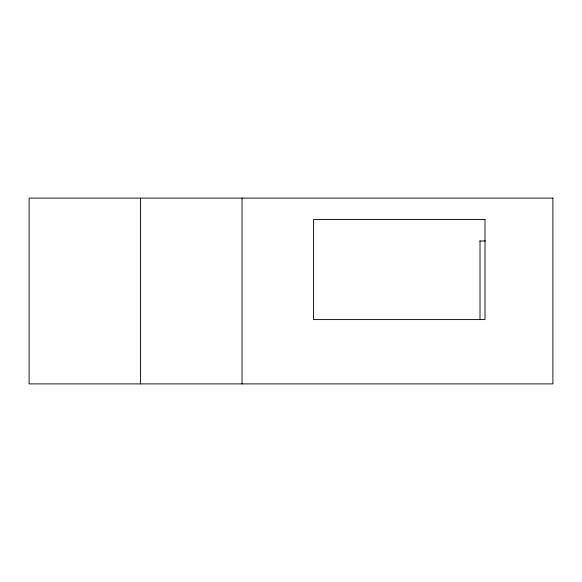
<?xml version="1.0" encoding="UTF-8"?>
<svg xmlns="http://www.w3.org/2000/svg" width="582" height="582" viewBox="0 0 582 582"><rect width="100%" height="100%" fill="white"/><g stroke="black" fill="none" stroke-linecap="round" stroke-linejoin="round"><path stroke-width="0.87" d="M479.757 240.977L485.417 240.977M480.012 240.977L480.012 319.671M242.047 198.106L242.047 383.894M140.575 198.106L140.575 383.894M552.9 198.106L29.1 198.106L29.1 383.894L552.9 383.894L552.9 198.106M485.01 219.538L313.509 219.538L313.509 319.583L485.01 319.583L485.01 219.538"/></g></svg>
